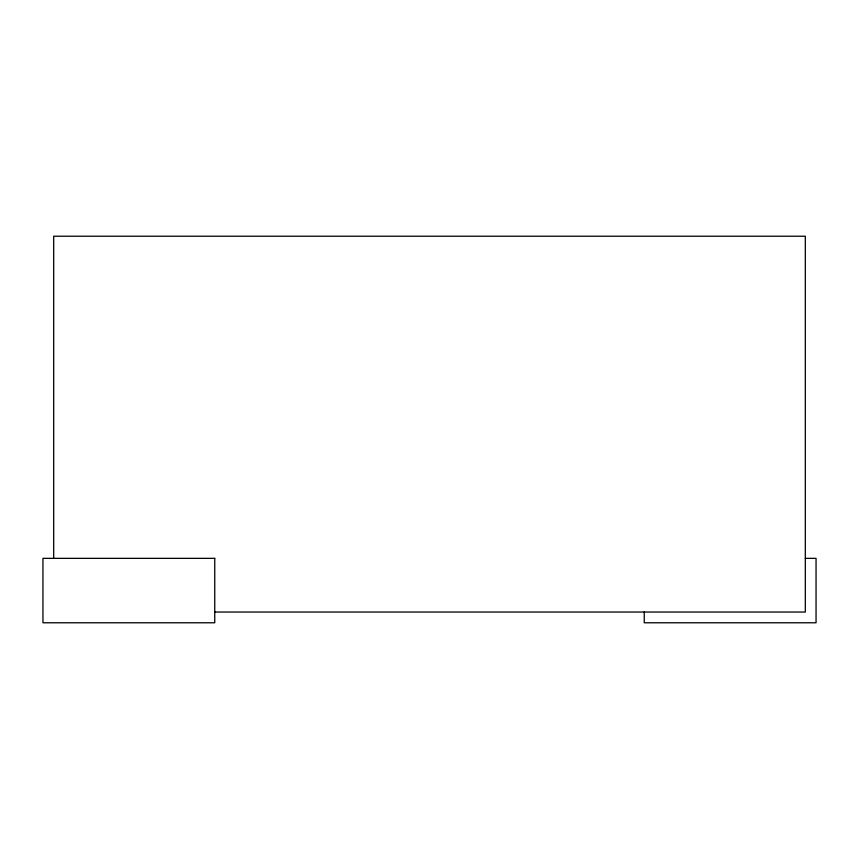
<?xml version="1.0" encoding="UTF-8"?>
<svg xmlns="http://www.w3.org/2000/svg" width="859" height="859" viewBox="0 0 859 859"><rect width="100%" height="100%" fill="white"/><g stroke="black" fill="none" stroke-linecap="round" stroke-linejoin="round"><path stroke-width="1.29" d="M805.312 558.35L816.05 558.35L816.05 622.775L644.25 622.775L644.25 612.038M214.75 612.038L805.312 612.038L805.312 236.225L53.688 236.225L53.688 558.35M214.75 558.35L42.95 558.35L42.95 622.775L214.75 622.775L214.75 558.35"/></g></svg>
